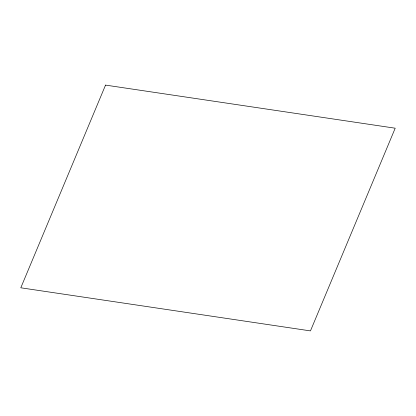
<?xml version="1.0" encoding="UTF-8"?>
<svg xmlns="http://www.w3.org/2000/svg" width="416" height="416" viewBox="0 0 416 416"><rect width="100%" height="100%" fill="white"/><g stroke="black" fill="none" stroke-linecap="round" stroke-linejoin="round"><path stroke-width="0.62" d="M105.539 85.103L20.8 287.794L310.461 330.897L395.2 128.206L105.539 85.103"/></g></svg>
